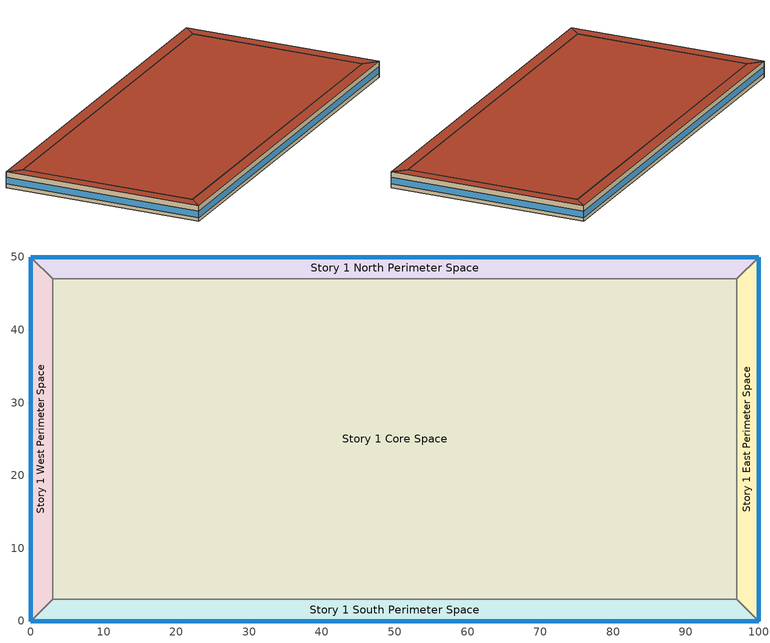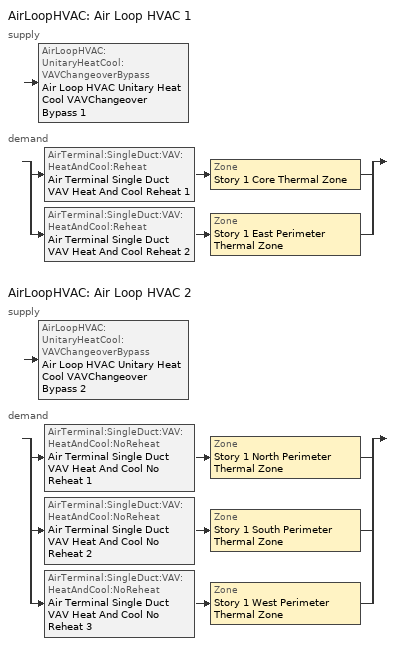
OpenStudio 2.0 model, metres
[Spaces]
Story 1 West Perimeter Space
 floor ground: 0,0 0,50 3,47 3,3 z0
 wall outside: 0,50 0,0 z0:4
 wall to Story 1 North Perimeter Space: 3,47 0,50 z0:4
 wall to Story 1 Core Space: 3,3 3,47 z0:4
 wall to Story 1 South Perimeter Space: 0,0 3,3 z0:4
 window: 0,49.97 0,0.03 z1:2.6
 roof outside: 3,3 3,47 0,50 0,0 z4
Story 1 North Perimeter Space
 floor ground: 0,50 100,50 97,47 3,47 z0
 wall outside: 100,50 0,50 z0:4
 wall to Story 1 East Perimeter Space: 97,47 100,50 z0:4
 wall to Story 1 Core Space: 3,47 97,47 z0:4
 window: 99.97,50 0.03,50 z1:2.6
 roof outside: 3,47 97,47 100,50 0,50 z4
Story 1 East Perimeter Space
 floor ground: 100,50 100,0 97,3 97,47 z0
 wall outside: 100,0 100,50 z0:4
 wall to Story 1 South Perimeter Space: 97,3 100,0 z0:4
 wall to Story 1 Core Space: 97,47 97,3 z0:4
 window: 100,0.03 100,49.97 z1:2.6
 roof outside: 97,47 97,3 100,0 100,50 z4
Story 1 South Perimeter Space
 floor ground: 100,0 0,0 3,3 97,3 z0
 wall outside: 0,0 100,0 z0:4
 wall to Story 1 Core Space: 97,3 3,3 z0:4
 window: 0.03,0 99.97,0 z1:2.6
 roof outside: 97,3 3,3 0,0 100,0 z4
Story 1 Core Space
 floor ground: 3,3 3,47 97,47 97,3 z0
 roof outside: 97,3 97,47 3,47 3,3 z4
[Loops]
AirLoopHVAC 'Air Loop HVAC 1'
 supply: AirLoopHVAC:UnitaryHeatCool:VAVChangeoverBypass 'Air Loop HVAC Unitary Heat Cool VAVChangeover Bypass 1'
 demand: split
  | AirTerminal:SingleDuct:VAV:HeatAndCool:Reheat 'Air Terminal Single Duct VAV Heat And Cool Reheat 1' > Zone 'Story 1 Core Thermal Zone'
  | AirTerminal:SingleDuct:VAV:HeatAndCool:Reheat 'Air Terminal Single Duct VAV Heat And Cool Reheat 2' > Zone 'Story 1 East Perimeter Thermal Zone'
AirLoopHVAC 'Air Loop HVAC 2'
 supply: AirLoopHVAC:UnitaryHeatCool:VAVChangeoverBypass 'Air Loop HVAC Unitary Heat Cool VAVChangeover Bypass 2'
 demand: split
  | AirTerminal:SingleDuct:VAV:HeatAndCool:NoReheat 'Air Terminal Single Duct VAV Heat And Cool No Reheat 1' > Zone 'Story 1 North Perimeter Thermal Zone'
  | AirTerminal:SingleDuct:VAV:HeatAndCool:NoReheat 'Air Terminal Single Duct VAV Heat And Cool No Reheat 2' > Zone 'Story 1 South Perimeter Thermal Zone'
  | AirTerminal:SingleDuct:VAV:HeatAndCool:NoReheat 'Air Terminal Single Duct VAV Heat And Cool No Reheat 3' > Zone 'Story 1 West Perimeter Thermal Zone'
[Building]
Building 1: Space Type=Baseline Model Space Type; Default Construction Set=ASHRAE_189.1-2009_ClimateZone 4-5 (mdoff)_ConstSet
[SizingPeriod:DesignDay] Barometric Pressure {Pa}=98934; Sky Clearness=0; Rain Indicator=0; Snow Indicator=0; Day of Month=21; Daylight Saving Time Indicator=0; Humidity Indicating Type=Wetbulb; Dry-Bulb Temperature Range Modifier Type=DefaultMultipliers
Name | Maximum Dry-Bulb Temperature {C} | Daily Dry-Bulb Temperature Range {deltaC} | Humidity Indicating Conditions at Maximum Dry-Bulb | Wind Speed {m/s} | Wind Direction {deg} | Month | Day Type | Solar Model Indicator | ASHRAE Taub | ASHRAE Taud
Chicago Ohare Intl Ap Ann Clg .4% Condns DB=>MWB | 33.3 | 10.5 | 23.7 | 5.2 | 230 | 7 | SummerDesignDay | ASHRAETau | 0.455 | 2.05
Chicago Ohare Intl Ap Ann Htg 99.6% Condns DB | -20 | 0 | -20 | 4.9 | 270 | 1 | WinterDesignDay | ASHRAEClearSky
[DefaultConstructionSet]
ASHRAE_189.1-2009_ClimateZone 4-5 (mdoff)_ConstSet: Default Exterior Surface Constructions=ASHRAE_189.1-2009_ClimateZone 4-5 (mdoff)_Exterior_DefSurfCons; Default Interior Surface Constructions=000_Interior_DefSurfCons; Default Ground Contact Surface Constructions=000_Ground_DefSurfCons; Default Exterior SubSurface Constructions=ASHRAE_189.1-2009_ClimateZone 4-5 (mdoff)_Exterior_DefSubCons; Default Interior SubSurface Constructions=000_Interior_DefSubCons; Interior Partition Construction=000_Interior Partition
[DefaultSurfaceConstructions]
Name | Floor Construction | Wall Construction | Roof Ceiling Construction
ASHRAE_189.1-2009_ClimateZone 4-5 (mdoff)_Exterior_DefSurfCons | 000_ExtSlabCarpet_4in_ClimateZone 1-8 | ASHRAE_189.1-2009_ExtWall_SteelFrame_ClimateZone 4-8 | ASHRAE_189.1-2009_ExtRoof_IEAD_ClimateZone 2-5
000_Interior_DefSurfCons | 000_Interior Floor | 000_Interior Wall | 000_Interior Ceiling
000_Ground_DefSurfCons | 000_ExtSlabCarpet_4in_ClimateZone 1-8 | 000_ExtSlabCarpet_4in_ClimateZone 1-8 | 000_ExtSlabCarpet_4in_ClimateZone 1-8
[DefaultSubSurfaceConstructions] Glass Door Construction=000_Exterior Window; Skylight Construction=000_Exterior Window; Tubular Daylight Dome Construction=000_Interior Window; Tubular Daylight Diffuser Construction=000_Interior Window
Name | Fixed Window Construction | Operable Window Construction | Door Construction
ASHRAE_189.1-2009_ClimateZone 4-5 (mdoff)_Exterior_DefSubCons | ASHRAE_189.1-2009_ExtWindow_ClimateZone 4-5 | ASHRAE_189.1-2009_ExtWindow_ClimateZone 4-5 | 000_Exterior Door
000_Interior_DefSubCons | 000_Interior Window | 000_Interior Window | 000_Interior Door
[Construction]
000_Interior Partition; 000_Interior Door: 000_G05 25mm wood
000_ExtSlabCarpet_4in_ClimateZone 1-8: MAT-CC05 4 HW CONCRETE, CP02 CARPET PAD
ASHRAE_189.1-2009_ExtWall_SteelFrame_ClimateZone 4-8: MAT-SHEATH, Wall Insulation [39], 1/2IN Gypsum
ASHRAE_189.1-2009_ExtRoof_IEAD_ClimateZone 2-5: Roof Membrane, Roof Insulation [21], Metal Decking
000_Interior Floor: 000_F16 Acoustic tile, 000_F05 Ceiling air space resistance, 000_M11 100mm lightweight concrete
000_Interior Wall: 000_G01a 19mm gypsum board, 000_F04 Wall air space resistance, 000_G01a 19mm gypsum board
000_Interior Ceiling: 000_M11 100mm lightweight concrete, 000_F05 Ceiling air space resistance, 000_F16 Acoustic tile
ASHRAE_189.1-2009_ExtWindow_ClimateZone 4-5: Theoretical Glass [207]
000_Exterior Door: 000_F08 Metal surface, 000_I01 25mm insulation board
000_Exterior Window: 000_Clear 3mm, 000_Air 13mm, 000_Clear 3mm
000_Interior Window: 000_Clear 3mm
[Material]
Name | Roughness | Thickness | Conductivity | Density | Specific Heat | Thermal Absorptance | Solar Absorptance | Visible Absorptance
000_G05 25mm wood | MediumSmooth | 0.0254 | 0.15 | 608 | 1630
MAT-CC05 4 HW CONCRETE | Rough | 0.1016 | 1.311 | 2240 | 836.8 | 0.9 | 0.7 | 0.7
Wall Insulation [39] | MediumRough | 0.1184 | 0.045 | 265 | 836.8 | 0.9 | 0.7 | 0.7
1/2IN Gypsum | Smooth | 0.0127 | 0.16 | 784.9 | 830 | 0.9 | 0.92 | 0.92
Roof Membrane | VeryRough | 0.0095 | 0.16 | 1121.29 | 1460 | 0.9 | 0.7 | 0.7
Roof Insulation [21] | MediumRough | 0.2105 | 0.049 | 265 | 836.8 | 0.9 | 0.7 | 0.7
Metal Decking | MediumSmooth | 0.0015 | 45.006 | 7680 | 418.4 | 0.9 | 0.7 | 0.3
000_F16 Acoustic tile | MediumSmooth | 0.0191 | 0.06 | 368 | 590
000_M11 100mm lightweight concrete | MediumRough | 0.1016 | 0.53 | 1280 | 840
000_G01a 19mm gypsum board | MediumSmooth | 0.019 | 0.16 | 800 | 1090
000_F08 Metal surface | Smooth | 0.0008 | 45.28 | 7824 | 500
000_I01 25mm insulation board | MediumRough | 0.0254 | 0.03 | 43 | 1210
[Material:NoMass] Thermal Absorptance=0.9; Solar Absorptance=0.7
Name | Roughness | Thermal Resistance | Visible Absorptance
CP02 CARPET PAD | VeryRough | 0.2165 | 0.8
MAT-SHEATH | Rough | 0.3626 | 0.7
[Material:AirGap]
Name | Thermal Resistance
000_F05 Ceiling air space resistance | 0.18
000_F04 Wall air space resistance | 0.15
[WindowMaterial:Glazing] Optical Data Type=SpectralAverage; Thickness=0.003; Infrared Transmittance at Normal Incidence=0
Name | Solar Transmittance at Normal Incidence | Front Side Solar Reflectance at Normal Incidence | Back Side Solar Reflectance at Normal Incidence | Visible Transmittance at Normal Incidence | Front Side Visible Reflectance at Normal Incidence | Back Side Visible Reflectance at Normal Incidence | Front Side Infrared Hemispherical Emissivity | Back Side Infrared Hemispherical Emissivity | Conductivity | Dirt Correction Factor for Solar and Visible Transmittance | Solar Diffusing
Theoretical Glass [207] | 0.3311 | 0.6189 | 0.6189 | 0.44 | 0.51 | 0.51 | 0.9 | 0.9 | 0.0133 | 1 | No
000_Clear 3mm | 0.837 | 0.075 | 0.075 | 0.898 | 0.081 | 0.081 | 0.84 | 0.84 | 0.9
[WindowMaterial:Gas]
000_Air 13mm: Gas Type=Air; Thickness=0.0127
[BuildingStory]
Story 1: Nominal Z Coordinate {m}=0; Nominal Floor to Floor Height {m}=4
[Space] Building Story=Story 1
Name | Thermal Zone
Story 1 West Perimeter Space | Story 1 West Perimeter Thermal Zone
Story 1 North Perimeter Space | Story 1 North Perimeter Thermal Zone
Story 1 East Perimeter Space | Story 1 East Perimeter Thermal Zone
Story 1 South Perimeter Space | Story 1 South Perimeter Thermal Zone
Story 1 Core Space | Story 1 Core Thermal Zone
[ThermalZone] Use Ideal Air Loads=No
Name | Thermostat
Story 1 West Perimeter Thermal Zone | Thermostat Setpoint Dual Setpoint 5
Story 1 East Perimeter Thermal Zone | Thermostat Setpoint Dual Setpoint 4
Story 1 North Perimeter Thermal Zone | Thermostat Setpoint Dual Setpoint 2
Story 1 South Perimeter Thermal Zone | Thermostat Setpoint Dual Setpoint 1
Story 1 Core Thermal Zone | Thermostat Setpoint Dual Setpoint 3
[Sizing:Zone] Zone Cooling Design Supply Air Temperature Input Method=SupplyAirTemperature; Zone Cooling Design Supply Air Temperature {C}=14; Zone Cooling Design Supply Air Temperature Difference {deltaC}=11.11; Zone Heating Design Supply Air Temperature Input Method=SupplyAirTemperature; Zone Heating Design Supply Air Temperature {C}=40; Zone Heating Design Supply Air Temperature Difference {deltaC}=11.11; Zone Cooling Design Supply Air Humidity Ratio {kg-H2O/kg-air}=0.0085; Zone Heating Design Supply Air Humidity Ratio {kg-H2O/kg-air}=0.008; Cooling Design Air Flow Method=DesignDay; Heating Design Air Flow Method=DesignDay; Account for Dedicated Outdoor Air System=No; Dedicated Outdoor Air System Control Strategy=NeutralSupplyAir; Dedicated Outdoor Air Low Setpoint Temperature for Design {C}=autosize; Dedicated Outdoor Air High Setpoint Temperature for Design {C}=autosize
Story 1 West Perimeter Thermal Zone; Story 1 East Perimeter Thermal Zone; Story 1 North Perimeter Thermal Zone; Story 1 South Perimeter Thermal Zone; Story 1 Core Thermal Zone
[Zone equipment]
Story 1 West Perimeter Thermal Zone: Air Terminal Single Duct VAV Heat And Cool No Reheat 3
Story 1 East Perimeter Thermal Zone: Air Terminal Single Duct VAV Heat And Cool Reheat 2
Story 1 North Perimeter Thermal Zone: Air Terminal Single Duct VAV Heat And Cool No Reheat 1
Story 1 South Perimeter Thermal Zone: Air Terminal Single Duct VAV Heat And Cool No Reheat 2
Story 1 Core Thermal Zone: Air Terminal Single Duct VAV Heat And Cool Reheat 1
[AirLoopHVAC] Availability Schedule=Always On Discrete; Design Supply Air Flow Rate {m3/s}=AutoSize
Air Loop HVAC 1; Air Loop HVAC 2
[Sizing:System] Type of Load to Size On=Sensible; Design Outdoor Air Flow Rate {m3/s}=Autosize; Minimum System Air Flow Ratio=0.3; Preheat Design Temperature {C}=7; Preheat Design Humidity Ratio {kg-H2O/kg-Air}=0.008; Precool Design Temperature {C}=12.8; Precool Design Humidity Ratio {kg-H2O/kg-Air}=0.008; Central Cooling Design Supply Air Temperature {C}=12.8; Central Heating Design Supply Air Temperature {C}=16.7; Sizing Option=NonCoincident; 100% Outdoor Air in Cooling=Yes; 100% Outdoor Air in Heating=Yes; Central Cooling Design Supply Air Humidity Ratio {kg-H2O/kg-Air}=0.0085; Central Heating Design Supply Air Humidity Ratio {kg-H2O/kg-Air}=0.008; Cooling Design Air Flow Method=DesignDay; Cooling Design Air Flow Rate {m3/s}=0; Heating Design Air Flow Method=DesignDay; Heating Design Air Flow Rate {m3/s}=0; System Outdoor Air Method=ZoneSum; Zone Maximum Outdoor Air Fraction=1; Cooling Supply Air Flow Rate Per Floor Area {m3/s-m2}=0.00996765; Cooling Fraction of Autosized Cooling Supply Air Flow Rate=1; Cooling Supply Air Flow Rate Per Unit Cooling Capacity {m3/s-W}=3.94755e-05; Heating Supply Air Flow Rate Per Floor Area {m3/s-m2}=0.00996765; Heating Fraction of Autosized Heating Supply Air Flow Rate=1; Heating Fraction of Autosized Cooling Supply Air Flow Rate=1; Heating Supply Air Flow Rate Per Unit Heating Capacity {m3/s-W}=3.15882e-05; Cooling Design Capacity Method=CoolingDesignCapacity; Cooling Design Capacity {W}=autosize; Cooling Design Capacity Per Floor Area {W/m2}=234.7; Fraction of Autosized Cooling Design Capacity=1; Heating Design Capacity Method=HeatingDesignCapacity; Heating Design Capacity {W}=autosize; Heating Design Capacity Per Floor Area {W/m2}=157; Fraction of Autosized Heating Design Capacity=1; Central Cooling Capacity Control Method=OnOff
Air Loop HVAC 1; Air Loop HVAC 2
[Fan:ConstantVolume] Availability Schedule=Always On Discrete; Maximum Flow Rate {m3/s}=AutoSize
Fan Constant Volume 1; Fan Constant Volume 2
[Coil:Cooling:DX:SingleSpeed] Availability Schedule=Always On Discrete; Rated Total Cooling Capacity {W}=autosize; Rated Sensible Heat Ratio=autosize; Rated COP {W/W}=3; Rated Air Flow Rate {m3/s}=autosize; Rated Evaporator Fan Power Per Volume Flow Rate {W/(m3/s)}=773.3; Total Cooling Capacity Function of Temperature Curve=Curve Biquadratic 1; Total Cooling Capacity Function of Flow Fraction Curve=Curve Quadratic 1; Energy Input Ratio Function of Temperature Curve=Curve Biquadratic 3; Energy Input Ratio Function of Flow Fraction Curve=Curve Quadratic 3; Part Load Fraction Correlation Curve=Curve Quadratic 5; Condenser Type=AirCooled; Evaporative Condenser Effectiveness=0; Evaporative Condenser Air Flow Rate {m3/s}=Autosize; Evaporative Condenser Pump Rated Power Consumption {W}=Autosize; Crankcase Heater Capacity {W}=0; Maximum Outdoor Dry-Bulb Temperature for Crankcase Heater Operation {C}=0; Basin Heater Capacity {W/K}=0; Basin Heater Setpoint Temperature {C}=10
Coil Cooling DX Single Speed 1; Coil Cooling DX Single Speed 2
[Coil:Heating:Gas] Availability Schedule=Always On Discrete; Gas Burner Efficiency=0.8; Nominal Capacity {W}=AutoSize; Parasitic Electric Load {W}=0; Parasitic Gas Load {W}=0
Coil Heating Gas 1; Coil Heating Gas 2; Coil Heating Gas 3; Coil Heating Gas 4
[AirLoopHVAC:UnitaryHeatCool:VAVChangeoverBypass] System Air Flow Rate During Cooling Operation {m3/s}=autosize; System Air Flow Rate During Heating Operation {m3/s}=autosize; System Air Flow Rate When No Cooling or Heating is Needed {m3/s}=autosize; Outdoor Air Flow Rate During Cooling Operation {m3/s}=autosize; Outdoor Air Flow Rate During Heating Operation {m3/s}=autosize; Outdoor Air Flow Rate When No Cooling or Heating is Needed {m3/s}=autosize; Supply Air Fan Placement=DrawThrough; Priority Control Mode=ZonePriority; Minimum Outlet Air Temperature During Cooling Operation {C}=8; Maximum Outlet Air Temperature During Heating Operation {C}=50; Dehumidification Control Type=None
Name | Supply Air Fan | Cooling Coil | Heating Coil
Air Loop HVAC Unitary Heat Cool VAVChangeover Bypass 1 | Fan Constant Volume 1 | Coil Cooling DX Single Speed 1 | Coil Heating Gas 1
Air Loop HVAC Unitary Heat Cool VAVChangeover Bypass 2 | Fan Constant Volume 2 | Coil Cooling DX Single Speed 2 | Coil Heating Gas 2
[AirTerminal:SingleDuct:VAV:HeatAndCool:Reheat] Maximum Air Flow Rate {m3/s}=autosize; Zone Minimum Air Flow Fraction=0; Maximum Hot Water or Steam Flow Rate {m3/s}=autosize; Minimum Hot Water or Steam Flow Rate {m3/s}=0; Convergence Tolerance=0.001; Maximum Reheat Air Temperature {C}=1000
Name | Reheat Coil
Air Terminal Single Duct VAV Heat And Cool Reheat 1 | Coil Heating Gas 3
Air Terminal Single Duct VAV Heat And Cool Reheat 2 | Coil Heating Gas 4
[AirTerminal:SingleDuct:VAV:HeatAndCool:NoReheat] Maximum Air Flow Rate {m3/s}=autosize; Zone Minimum Air Flow Fraction=0
Air Terminal Single Duct VAV Heat And Cool No Reheat 1; Air Terminal Single Duct VAV Heat And Cool No Reheat 2; Air Terminal Single Duct VAV Heat And Cool No Reheat 3
[ThermostatSetpoint:DualSetpoint] Heating Setpoint Temperature Schedule=Heating Sch; Cooling Setpoint Temperature Schedule=Cooling Sch
Thermostat Setpoint Dual Setpoint 1; Thermostat Setpoint Dual Setpoint 2; Thermostat Setpoint Dual Setpoint 3; Thermostat Setpoint Dual Setpoint 4; Thermostat Setpoint Dual Setpoint 5
[SpaceType]
Baseline Model Space Type: Default Schedule Set=Baseline Model Schedule Set; Design Specification Outdoor Air Object=Baseline Model OA
[DefaultScheduleSet]
Baseline Model Schedule Set: Number of People Schedule=Baseline Model People Lights and Equipment Schedule; People Activity Level Schedule=Baseline Model People Activity Schedule; Lighting Schedule=Baseline Model People Lights and Equipment Schedule; Electric Equipment Schedule=Baseline Model People Lights and Equipment Schedule; Infiltration Schedule=Baseline Model Infiltration Schedule
[DesignSpecification:OutdoorAir]
Baseline Model OA: Outdoor Air Method=Sum; Outdoor Air Flow per Person {m3/s-person}=0.00943895
[SpaceInfiltration:DesignFlowRate]
Baseline Model Infiltration: Space or SpaceType=Baseline Model Space Type; Design Flow Rate Calculation Method=Flow/ExteriorArea; Flow per Exterior Surface Area {m3/s-m2}=0.0003048
[People:Definition]
Baseline Model People Definition: Number of People Calculation Method=People/Area; People per Space Floor Area {person/m2}=0.0538196; Fraction Radiant=0.3
[People]
Baseline Model People: People Definition=Baseline Model People Definition; Space or SpaceType=Baseline Model Space Type
[Lights:Definition]
Baseline Model Lights Definition: Design Level Calculation Method=Watts/Area; Watts per Space Floor Area {W/m2}=10.7639
[Lights]
Baseline Model Lights: Lights Definition=Baseline Model Lights Definition; Space or SpaceType=Baseline Model Space Type
[ElectricEquipment:Definition]
Baseline Model Electric Equipment Definition: Design Level Calculation Method=Watts/Area; Watts per Space Floor Area {W/m2}=10.7639
[ElectricEquipment]
Baseline Model Electric Equipment: Electric Equipment Definition=Baseline Model Electric Equipment Definition; Space or SpaceType=Baseline Model Space Type
[Schedule:Constant]
Always On Discrete: Value=1
[Curve:Biquadratic] Minimum Value of x=17; Maximum Value of x=22; Minimum Value of y=13; Maximum Value of y=46
Name | Coefficient1 Constant | Coefficient2 x | Coefficient3 x**2 | Coefficient4 y | Coefficient5 y**2 | Coefficient6 x*y
Curve Biquadratic 1 | 0.766956 | 0.0107756 | -4.14703e-05 | 0.00134961 | -0.000261144 | 0.000457488
Curve Biquadratic 3 | 0.297145 | 0.0430933 | -0.000748766 | 0.00597727 | 0.000482112 | -0.000956448
[Curve:Quadratic]
Name | Coefficient1 Constant | Coefficient2 x | Coefficient3 x**2 | Minimum Value of x | Maximum Value of x
Curve Quadratic 1 | 0.8 | 0.2 | 0 | 0.5 | 1.5
Curve Quadratic 3 | 1.156 | -0.1816 | 0.0256 | 0.5 | 1.5
Curve Quadratic 5 | 0.75 | 0.25 | 0 | 0 | 1
[Schedule:Ruleset]
Name | Default Day Schedule | Summer Design Day Schedule | Winter Design Day Schedule
Cooling Sch | Cooling Sch Default
Heating Sch | Heating Sch Default
Baseline Model Infiltration Schedule | Baseline Model Infiltration Schedule Schedule All Days | Baseline Model Infiltration Schedule Summer Design Day | Baseline Model Infiltration Schedule Winter Design Day
Baseline Model People Lights and Equipment Schedule | Baseline Model People Lights and Equipment Schedule Schedule Week Day | Baseline Model People Lights and Equipment Schedule Summer Design Day | Baseline Model People Lights and Equipment Schedule Winter Design Day
Baseline Model People Activity Schedule | Baseline Model People Activity Schedule Default
[Schedule:Day]
Cooling Sch Default: 24, 0, 28
Heating Sch Default: 24, 0, 24
Baseline Model Infiltration Schedule Schedule All Days: 6, 0, 1, 22, 0, 0.25, 24, 0, 1
Baseline Model Infiltration Schedule Winter Design Day; Baseline Model Infiltration Schedule Summer Design Day; Baseline Model People Lights and Equipment Schedule Summer Design Day: 24, 0, 1
Baseline Model People Lights and Equipment Schedule Schedule Week Day: 6, 0, 0, 7, 0, 0.1, 8, 0, 0.2, 12, 0, 0.95, 13, 0, 0.5, 17, 0, 0.95, 18, 0, 0.7, 20, 0, 0.4, 22, 0, 0.1, 24, 0, 0.05
Baseline Model People Lights and Equipment Schedule Winter Design Day; Baseline Model People Lights and Equipment Schedule Schedule Sunday: 24, 0, 0
Baseline Model People Lights and Equipment Schedule Saturday: 6, 0, 0, 8, 0, 0.1, 14, 0, 0.5, 17, 0, 0.1, 24, 0, 0
Baseline Model People Activity Schedule Default: 24, 0, 120
[Schedule:Rule] Schedule Ruleset=Baseline Model People Lights and Equipment Schedule
Name | Rule Order | Day Schedule | Apply Saturday | Apply Sunday
Baseline Model People Lights and Equipment Schedule Saturday Rule | 1 | Baseline Model People Lights and Equipment Schedule Saturday | Yes
Baseline Model People Lights and Equipment Schedule Sunday Rule | 0 | Baseline Model People Lights and Equipment Schedule Schedule Sunday |  | Yes
